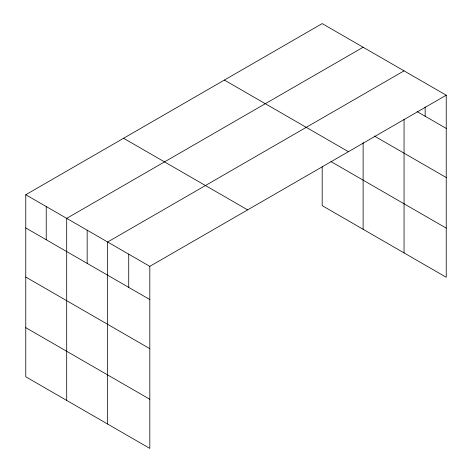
<?xml version="1.0" encoding="UTF-8"?>
<svg xmlns="http://www.w3.org/2000/svg" width="472" height="472" viewBox="0 0 472 472"><rect width="100%" height="100%" fill="white"/><g stroke="black" fill="none" stroke-linecap="round" stroke-linejoin="round"><path stroke-width="0.71" d="M446.235 95.214L149.813 266.356L149.813 448.4L25.765 376.786L25.765 194.735L322.187 23.6L446.235 95.214L446.235 277.265L322.187 205.644L322.187 166.64M363.121 47.235L66.7 218.371L66.7 400.415M404.056 70.865L107.634 242.006L107.634 424.051M417.083 111.581L446.235 128.413M374.29 135.995L446.235 177.531M224.371 80.075L348.413 151.695M330.872 161.536L446.235 228.141M123.587 138.261L247.629 209.881M25.765 194.735L149.813 266.356M25.765 227.935L149.813 299.549M25.765 277.052L149.813 348.672M25.765 327.662L149.813 399.277M425.148 106.855L425.148 116.236M404.056 119.233L404.056 252.915M363.121 142.562L363.121 229.28M128.726 254.178L128.726 287.377M87.167 230.188L87.167 263.382M46.232 206.553L46.232 239.752"/></g></svg>
